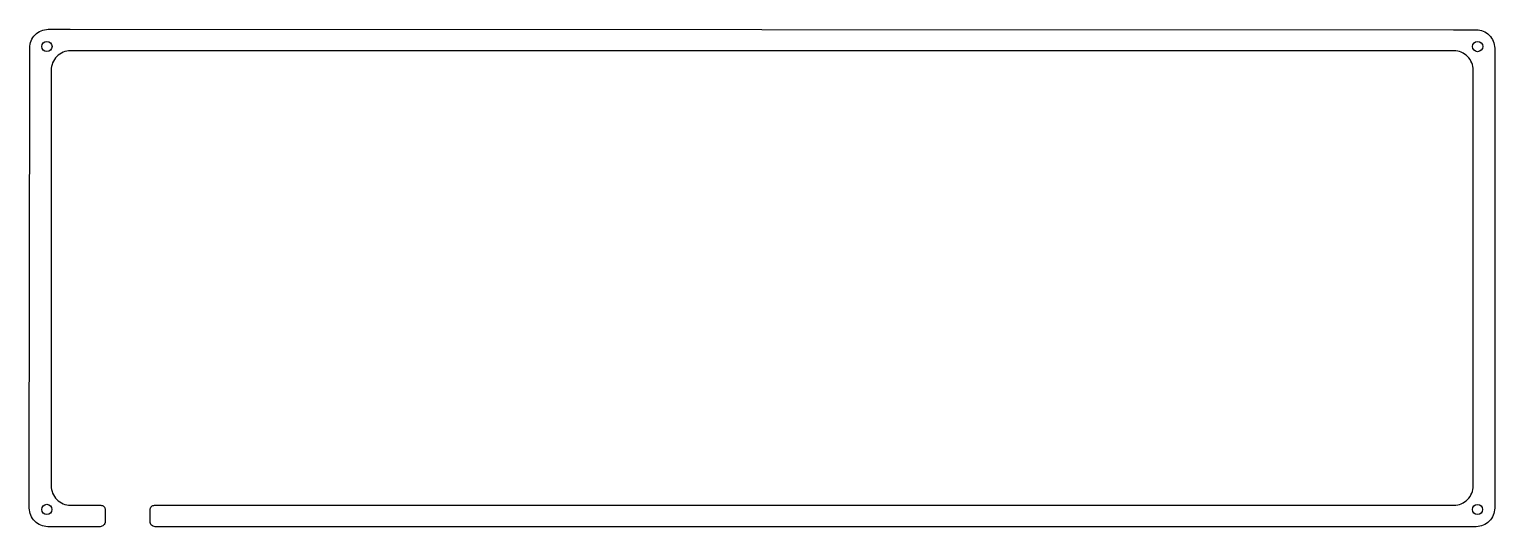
# Model space of a CAD drawing. Header units: millimetres. Extents: x -340 to -12, y 12 to 123.
import ezdxf

# ---------------------------------------------------------------- set-up
doc = ezdxf.new("R2010")
doc.units = ezdxf.units.MM
doc.layers.get('0').update_dxf_attribs({"linetype": 'CONTINUOUS'})

msp = doc.modelspace()

# ---------------------------------------------------------------- linework, layer by layer
msp.add_lwpolyline([(-311.98, 11.8, -0.414214), (-313.13, 12.95), (-313.13, 15.6, -0.414214), (-312.13, 16.6), (-311.98, 16.6), (-20.95, 16.6, 0.414214), (-16.6, 20.95), (-16.6, 114.05, 0.414214), (-20.95, 118.4), (-330.95, 118.4, 0.414214), (-335.3, 114.05), (-335.3, 20.95, 0.414214), (-330.95, 16.6), (-324.35, 16.6), (-324.2, 16.6, -0.414214), (-323.2, 15.6), (-323.2, 12.95, -0.414214), (-324.35, 11.8), (-336.05, 11.8, -0.414214), (-340.2, 15.95), (-340.2, 20.97), (-340.1, 114), (-340.1, 119.05, -0.414214), (-335.95, 123.2), (-331.03, 123.2), (-21, 123.1), (-15.95, 123.1, -0.414214), (-11.8, 118.95), (-11.8, 114.03), (-11.8, 21), (-11.8, 15.95, -0.414214), (-15.95, 11.8)], format="xyb", close=True)
for centre in [(-336.25, 119.35), (-15.62, 119.33), (-336.28, 15.67), (-15.65, 15.65)]:
    msp.add_circle(centre, 1.15)

doc.saveas('drawing.dxf')
